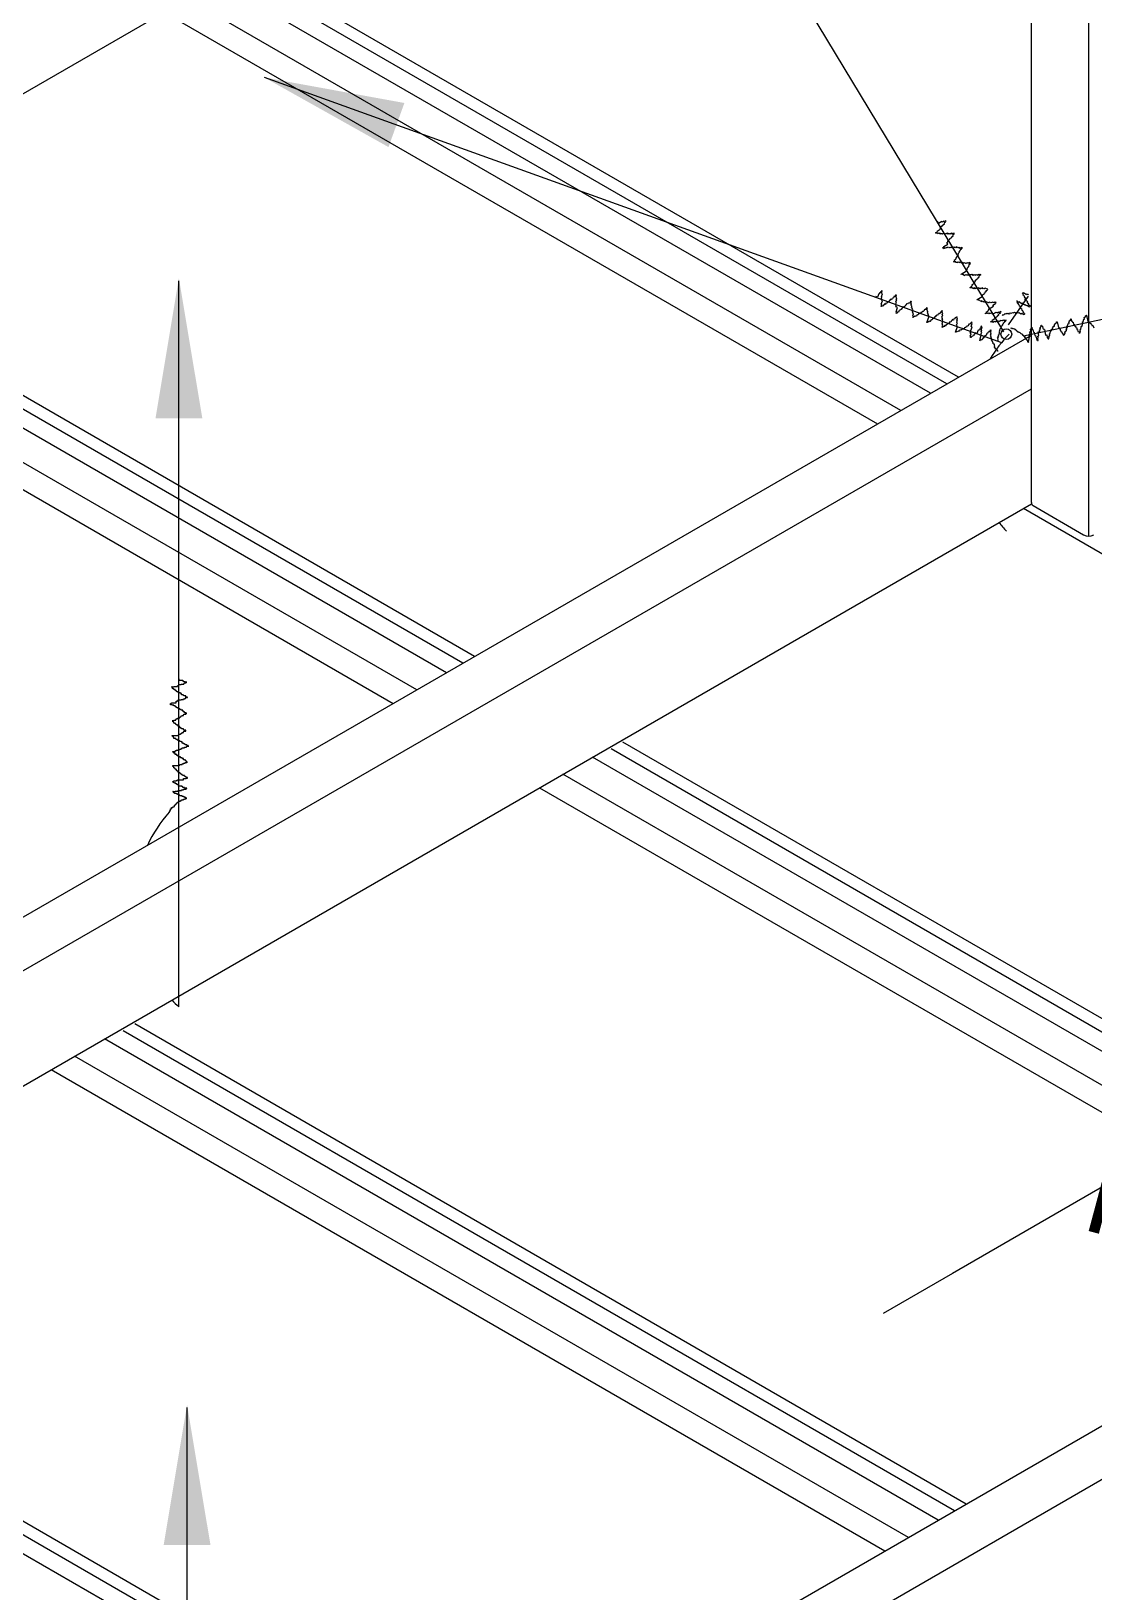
# Model space of a CAD drawing. Header units: inches. Extents: x -16404 to 14624, y -1591 to 16152.
# Drawn here: x -15642.2 to -15596.8, y 2006.3 to 2073.1 of the extents above; entities that cross this region are included whole.
import ezdxf

# ---------------------------------------------------------------- set-up
doc = ezdxf.new("R2010")
doc.units = ezdxf.units.IN
doc.header["$LTSCALE"] = 24
doc.header["$MEASUREMENT"] = 0
doc.linetypes.add('CENTER2', pattern=[1.125, 0.75, -0.125, 0.125, -0.125])
doc.layers.get('0').update_dxf_attribs({"linetype": 'CONTINUOUS'})
for name, color, linetype in [('S-ANNO-DIMS', 2, 'CONTINUOUS'), ('S-ARCH', 1, 'CONTINUOUS'), ('S-GRID', 1, 'CENTER2')]:
    doc.layers.add(name, color=color, linetype=linetype)
doc.styles.add('Arial', font='arial.ttf', dxfattribs={"width": 0.85})
doc.dimstyles.new('DIM-24', dxfattribs={"dimscale": 24, "dimtxt": 0.09375, "dimasz": 0.109375, "dimexe": 0.0625, "dimexo": 0.0625, "dimgap": 0.0625, "dimtad": 1, "dimdec": 4, "dimzin": 11, "dimdsep": 46, "dimlunit": 4, "dimtxsty": 'Arial', "dimblk": 'ARCHTICK', "dimcen": 0.125, "dimclrd": 256, "dimclre": 256, "dimclrt": 4, "dimadec": 0, "dimazin": 0, "dimtfac": 0.75, "dimtdec": 4, "dimtofl": 0, "dimtmove": 0, "dimatfit": 3, "dimldrblk": 'ARCHTICK', "dimfxl": 1, "dimfrac": 1, "dimtolj": 1, "dimtzin": 11, "dimarcsym": 0})

# ---------------------------------------------------------------- blocks, each defined once
blk = doc.blocks.new('ST-ARROW')
blk.add_solid([(-1, -0.167), (-1, 0.167), (0, 0)])
blk = doc.blocks.new('_ARCHTICK')
at = {"color": 0, "linetype": 'ByBlock', "const_width": 0.15}
blk.add_lwpolyline([(-0.5, -0.5), (0.5, 0.5)], dxfattribs=at)

msp = doc.modelspace()

# ---------------------------------------------------------------- linework, layer by layer
at = {"layer": 'S-ARCH'}
for p, q in [((-15599.45761, 2052.91179), (-15599.45761, 2109.45273)), ((-15597.00387, 2051.47878), (-15597.00387, 2108.01972)), ((-15602.57054, 2058.2791), (-15638.33961, 2078.93038)), ((-15603.07054, 2057.99043), (-15638.83961, 2078.64171)), ((-15603.77418, 2057.58418), (-15638.83961, 2077.82921)), ((-15605.04361, 2056.85127), (-15638.58961, 2076.21906)), ((-15639.58961, 2075.64171), (-15606.04361, 2056.27392)), ((-15623.26872, 2046.329), (-15658.98193, 2066.94803)), ((-15623.76872, 2046.04033), (-15659.48193, 2066.65936)), ((-15624.47237, 2045.63408), (-15659.48193, 2065.84686)), ((-15625.7418, 2044.90117), (-15659.23193, 2064.23671)), ((-15660.23193, 2063.65936), (-15626.7418, 2044.32382)), ((-15708.63765, 1948.65635), (-15514.5118, 2060.73496)), ((-15706.79735, 1947.4231), (-15512.57774, 2059.55584)), ((-15674.32952, 2016.84904), (-15599.45761, 2060.07635)), ((-15674.32952, 2014.55328), (-15599.45761, 2057.7806)), ((-15674.32952, 2009.63253), (-15599.45761, 2052.85985)), ((-15599.79394, 2052.66567), (-15564.14108, 2032.08148)), ((-15599.38544, 2052.78679), (-15597.22038, 2051.53679)), ((-15581.86619, 2021.84789), (-15617.42378, 2042.37707)), ((-15581.36619, 2022.13656), (-15616.92378, 2042.66575)), ((-15582.56983, 2021.44164), (-15618.22269, 2042.02582)), ((-15583.83926, 2020.70873), (-15619.49212, 2041.29292)), ((-15620.49212, 2040.71557), (-15584.83926, 2020.13138)), ((-15602.74297, 2009.79467), (-15638.30056, 2030.32386)), ((-15602.24297, 2010.08335), (-15637.80056, 2030.61253)), ((-15603.44661, 2009.38842), (-15639.09947, 2029.97261)), ((-15604.71605, 2008.65552), (-15640.3689, 2029.2397)), ((-15641.3689, 2028.66235), (-15605.71605, 2008.07817)), ((-15623.55282, 1997.7801), (-15659.11041, 2018.30929)), ((-15623.05282, 1998.06878), (-15658.61041, 2018.59796)), ((-15624.25646, 1997.37385), (-15659.90932, 2017.95804))]:
    msp.add_line(p, q, dxfattribs=at)
at = {"layer": 'S-ARCH', "color": 2}
for p, q in [((-15600.63155, 2060.20698), (-15617.89666, 2088.79281)), ((-15600.72187, 2059.73573), (-15632.25345, 2071.08855)), ((-15599.7863, 2060.04238), (-15566.01341, 2067.17426)), ((-15635.91108, 2031.34175), (-15635.91108, 2062.39345)), ((-15600.43612, 2060.51754), (-15599.57278, 2061.73184)), ((-15635.56191, 1983.15847), (-15635.56191, 2014.21017))]:
    msp.add_line(p, q, dxfattribs=at)
for points in [[(-15600.87517, 2059.80463), (-15600.88824, 2059.82626), (-15600.8666, 2059.83933), (-15600.89273, 2059.8826), (-15600.87109, 2059.89567), (-15600.91029, 2059.96058), (-15600.86701, 2059.98672), (-15600.89315, 2060.02999), (-15600.84987, 2060.05613), (-15600.86293, 2060.07776), (-15600.81965, 2060.1039), (-15600.83272, 2060.12554), (-15600.81108, 2060.13861), (-15600.83721, 2060.18188), (-15600.81557, 2060.19495), (-15600.82864, 2060.21658), (-15600.807, 2060.22965), (-15600.82007, 2060.25129), (-15600.79843, 2060.26436), (-15600.81149, 2060.286), (-15600.78985, 2060.29907), (-15600.80292, 2060.3207), (-15600.78128, 2060.33377), (-15600.79435, 2060.35541), (-15600.75107, 2060.38155), (-15600.76413, 2060.40318), (-15600.74249, 2060.41625), (-15600.75556, 2060.43789), (-15600.71228, 2060.46403), (-15600.72535, 2060.48566), (-15600.68207, 2060.5118), (-15600.69513, 2060.53344), (-15600.63021, 2060.57265), (-15600.64328, 2060.59429), (-15600.6, 2060.62042), (-15600.61307, 2060.64206), (-15600.54815, 2060.68127), (-15600.56121, 2060.70291), (-15600.53957, 2060.71598), (-15600.58285, 2060.68984), (-15600.59592, 2060.71147), (-15600.6392, 2060.68533), (-15600.65227, 2060.70697), (-15600.69555, 2060.68083), (-15600.70862, 2060.70246), (-15600.7519, 2060.67632), (-15600.76496, 2060.69795), (-15600.85153, 2060.64567), (-15600.86459, 2060.66731), (-15600.88623, 2060.65424), (-15600.8993, 2060.67588), (-15600.96422, 2060.63666), (-15600.97729, 2060.6583), (-15601.02057, 2060.63216), (-15601.03363, 2060.65379), (-15601.09856, 2060.61458), (-15601.11162, 2060.63622), (-15601.13326, 2060.62315), (-15601.14633, 2060.64478), (-15601.16797, 2060.63172), (-15601.18104, 2060.65335), (-15601.20268, 2060.64028), (-15601.11612, 2060.69256), (-15601.12918, 2060.71419), (-15601.02098, 2060.77955), (-15601.03405, 2060.80118), (-15600.90421, 2060.8796), (-15600.91728, 2060.90124), (-15600.85235, 2060.94045), (-15600.86542, 2060.96208), (-15600.75722, 2061.02743), (-15600.77029, 2061.04907), (-15600.74865, 2061.06214), (-15600.76171, 2061.08378), (-15600.84828, 2061.03149), (-15600.86134, 2061.05313), (-15600.92626, 2061.01392), (-15600.93933, 2061.03555), (-15600.96097, 2061.02248), (-15600.97404, 2061.04412), (-15601.10388, 2060.9657), (-15601.14308, 2061.0306), (-15601.208, 2060.99139), (-15601.22107, 2061.01303), (-15601.26435, 2060.98689), (-15601.27742, 2061.00852), (-15601.3207, 2060.98238), (-15601.33376, 2061.00402), (-15601.3554, 2060.99095), (-15601.36847, 2061.01258), (-15601.41175, 2060.98644), (-15601.42482, 2061.00808), (-15601.38154, 2061.03422), (-15601.39461, 2061.05585), (-15601.30805, 2061.10814), (-15601.32111, 2061.12977), (-15601.27783, 2061.15591), (-15601.2909, 2061.17754), (-15601.0745, 2061.30825), (-15601.10063, 2061.35152), (-15600.99243, 2061.41687), (-15601.0055, 2061.4385), (-15600.96221, 2061.46464), (-15600.97528, 2061.48628), (-15601.01856, 2061.46014), (-15601.03163, 2061.48177), (-15601.07491, 2061.45564), (-15601.08798, 2061.47727), (-15601.10962, 2061.4642), (-15601.12269, 2061.48583), (-15601.18761, 2061.44662), (-15601.20067, 2061.46826), (-15601.22231, 2061.45519), (-15601.23538, 2061.47682), (-15601.27866, 2061.45068), (-15601.29173, 2061.47232), (-15601.31337, 2061.45925), (-15601.32644, 2061.48088), (-15601.34808, 2061.46781), (-15601.36114, 2061.48945), (-15601.40442, 2061.46331), (-15601.43056, 2061.50658), (-15601.47384, 2061.48044), (-15601.48691, 2061.50207), (-15601.50855, 2061.489), (-15601.52161, 2061.51064), (-15601.54325, 2061.49757), (-15601.56939, 2061.54084), (-15601.61267, 2061.5147), (-15601.62574, 2061.53633), (-15601.64738, 2061.52326), (-15601.66044, 2061.5449), (-15601.68208, 2061.53183), (-15601.70822, 2061.5751), (-15601.72986, 2061.56203), (-15601.74292, 2061.58366), (-15601.76457, 2061.57059), (-15601.77763, 2061.59223), (-15601.56123, 2061.72293), (-15601.5743, 2061.74457), (-15601.53102, 2061.77071), (-15601.54408, 2061.79234), (-15601.45752, 2061.84462), (-15601.47059, 2061.86626), (-15601.42731, 2061.8924), (-15601.44038, 2061.91403), (-15601.37545, 2061.95325), (-15601.38852, 2061.97488), (-15601.3236, 2062.01409), (-15601.33667, 2062.03573), (-15601.31503, 2062.0488), (-15601.33667, 2062.03573), (-15601.34973, 2062.05736), (-15601.37138, 2062.04429), (-15601.38444, 2062.06593), (-15601.40608, 2062.05286), (-15601.41915, 2062.07449), (-15601.46243, 2062.04835), (-15601.4755, 2062.06998), (-15601.51878, 2062.04385), (-15601.54491, 2062.08712), (-15601.58819, 2062.06098), (-15601.60126, 2062.08261), (-15601.66618, 2062.0434), (-15601.69231, 2062.08667), (-15601.75724, 2062.04746), (-15601.7703, 2062.0691), (-15601.79194, 2062.05603), (-15601.80501, 2062.07766), (-15601.84829, 2062.05152), (-15601.87443, 2062.09479), (-15601.93935, 2062.05558), (-15601.96548, 2062.09885), (-15602.00876, 2062.07271), (-15602.0349, 2062.11598), (-15602.07818, 2062.08984), (-15602.09124, 2062.11148), (-15602.00468, 2062.16376), (-15602.01775, 2062.18539), (-15601.97447, 2062.21153), (-15601.98754, 2062.23317), (-15601.90097, 2062.28545), (-15601.91404, 2062.30708), (-15601.87076, 2062.33322), (-15601.88383, 2062.35486), (-15601.84055, 2062.381), (-15601.85362, 2062.40263), (-15601.81034, 2062.42877), (-15601.8234, 2062.45041), (-15601.73684, 2062.50269), (-15601.74991, 2062.52433), (-15601.68499, 2062.56354), (-15601.69805, 2062.58517), (-15601.67641, 2062.59824), (-15601.68948, 2062.61988), (-15601.62456, 2062.65909), (-15601.6462, 2062.64602), (-15601.65927, 2062.66765), (-15601.70255, 2062.64151), (-15601.71561, 2062.66315), (-15601.78054, 2062.62394), (-15601.7936, 2062.64557), (-15601.81524, 2062.6325), (-15601.82831, 2062.65414), (-15601.87159, 2062.628), (-15601.88466, 2062.64963), (-15601.92794, 2062.62349), (-15601.95407, 2062.66676), (-15601.99735, 2062.64062), (-15602.01042, 2062.66226), (-15602.0537, 2062.63612), (-15602.06677, 2062.65775), (-15602.13169, 2062.61854), (-15602.14476, 2062.64018), (-15602.1664, 2062.62711), (-15602.17946, 2062.64874), (-15602.22274, 2062.6226), (-15602.23581, 2062.64424), (-15602.25745, 2062.63117), (-15602.27052, 2062.6528), (-15602.33544, 2062.61359), (-15602.36157, 2062.65686), (-15602.38321, 2062.64379), (-15602.39628, 2062.66543), (-15602.41792, 2062.65236), (-15602.43099, 2062.67399), (-15602.45263, 2062.66092), (-15602.4657, 2062.68256), (-15602.22765, 2062.82633), (-15602.24072, 2062.84796), (-15602.21908, 2062.86103), (-15602.23215, 2062.88267), (-15602.18887, 2062.90881), (-15602.20193, 2062.93045), (-15602.18029, 2062.94352), (-15602.19336, 2062.96515), (-15602.15008, 2062.99129), (-15602.16315, 2063.01293), (-15602.11987, 2063.03907), (-15602.13293, 2063.0607), (-15602.11129, 2063.07377), (-15602.12436, 2063.09541), (-15602.05944, 2063.13462), (-15602.08557, 2063.17789), (-15602.1505, 2063.13868), (-15602.16356, 2063.16031), (-15602.1852, 2063.14724), (-15602.19827, 2063.16888), (-15602.26319, 2063.12967), (-15602.27626, 2063.1513), (-15602.2979, 2063.13823), (-15602.31096, 2063.15987), (-15602.35425, 2063.13373), (-15602.38038, 2063.177), (-15602.42366, 2063.15086), (-15602.43673, 2063.17249), (-15602.45837, 2063.15942), (-15602.47143, 2063.18106), (-15602.49308, 2063.16799), (-15602.50614, 2063.18962), (-15602.54942, 2063.16348), (-15602.56249, 2063.18512), (-15602.58413, 2063.17205), (-15602.5972, 2063.19368), (-15602.64048, 2063.16754), (-15602.65355, 2063.18918), (-15602.67519, 2063.17611), (-15602.70132, 2063.21938), (-15602.7446, 2063.19324), (-15602.77074, 2063.23651), (-15602.79237, 2063.22344), (-15602.72745, 2063.26265), (-15602.74052, 2063.28428), (-15602.6756, 2063.3235), (-15602.68867, 2063.34513), (-15602.66703, 2063.3582), (-15602.68009, 2063.37983), (-15602.63681, 2063.40597), (-15602.64988, 2063.42761), (-15602.6066, 2063.45375), (-15602.61967, 2063.47539), (-15602.57639, 2063.50153), (-15602.58946, 2063.52316), (-15602.56781, 2063.53623), (-15602.58088, 2063.55787), (-15602.55924, 2063.57094), (-15602.57231, 2063.59257), (-15602.52903, 2063.61871), (-15602.5421, 2063.64035), (-15602.49881, 2063.66649), (-15602.51188, 2063.68812), (-15602.49024, 2063.70119), (-15602.50331, 2063.72283), (-15602.43839, 2063.76204), (-15602.45145, 2063.78367), (-15602.40817, 2063.80981), (-15602.42981, 2063.79674), (-15602.44288, 2063.81838), (-15602.5078, 2063.77917), (-15602.53394, 2063.82244), (-15602.57722, 2063.7963), (-15602.59028, 2063.81793), (-15602.61192, 2063.80486), (-15602.63806, 2063.84814), (-15602.70298, 2063.80892), (-15602.71605, 2063.83056), (-15602.75933, 2063.80442), (-15602.7724, 2063.82606), (-15602.81568, 2063.79992), (-15602.84181, 2063.84318), (-15602.90673, 2063.80397), (-15602.9198, 2063.82561), (-15602.96308, 2063.79947), (-15602.97614, 2063.82111), (-15602.99779, 2063.80803), (-15603.01085, 2063.82967), (-15603.05413, 2063.80353), (-15603.0672, 2063.82516), (-15603.13212, 2063.78595), (-15603.14519, 2063.80759), (-15603.21011, 2063.76838), (-15603.23624, 2063.81165), (-15603.19296, 2063.83779), (-15603.20603, 2063.85942), (-15603.03291, 2063.96399), (-15603.07211, 2064.02889), (-15603.02883, 2064.05503), (-15603.0419, 2064.07667), (-15603.02025, 2064.08974), (-15603.03332, 2064.11137), (-15602.92512, 2064.17672), (-15602.93819, 2064.19836), (-15602.85163, 2064.25064), (-15602.86469, 2064.27227), (-15602.79977, 2064.31149), (-15602.81284, 2064.33312), (-15602.7912, 2064.34619), (-15602.80427, 2064.36783), (-15602.73935, 2064.40704), (-15602.75241, 2064.42867), (-15602.81733, 2064.38946), (-15602.84347, 2064.43273), (-15602.90839, 2064.39352), (-15602.92146, 2064.41516), (-15602.96474, 2064.38902), (-15602.9778, 2064.41065), (-15603.02109, 2064.38451), (-15603.04722, 2064.42778), (-15603.0905, 2064.40164), (-15603.10357, 2064.42328), (-15603.16849, 2064.38407), (-15603.18155, 2064.4057), (-15603.20319, 2064.39263), (-15603.21626, 2064.41427), (-15603.25954, 2064.38813), (-15603.27261, 2064.40976), (-15603.29425, 2064.39669), (-15603.30732, 2064.41833), (-15603.3506, 2064.39219), (-15603.37673, 2064.43546), (-15603.42001, 2064.40932), (-15603.43308, 2064.43095), (-15603.47636, 2064.40481), (-15603.48943, 2064.42645), (-15603.51107, 2064.41338), (-15603.5372, 2064.45665), (-15603.55884, 2064.44358), (-15603.47228, 2064.49586), (-15603.48535, 2064.51749), (-15603.35551, 2064.59591), (-15603.36857, 2064.61755), (-15603.34693, 2064.63062), (-15603.36, 2064.65225), (-15603.31672, 2064.67839), (-15603.32979, 2064.70003), (-15603.26487, 2064.73924), (-15603.27793, 2064.76087), (-15603.16973, 2064.82622), (-15603.1828, 2064.84786), (-15603.16116, 2064.86093), (-15603.17423, 2064.88257), (-15603.10931, 2064.92178), (-15603.12237, 2064.94341), (-15603.10073, 2064.95648), (-15603.16565, 2064.91727), (-15603.17872, 2064.93891), (-15603.222, 2064.91277), (-15603.23507, 2064.9344), (-15603.27835, 2064.90826), (-15603.29141, 2064.9299), (-15603.42126, 2064.85148), (-15603.46046, 2064.91638), (-15603.47248, 2064.90912)], [(-15600.87908, 2059.38365), (-15600.90286, 2059.39221), (-15600.8943, 2059.416), (-15600.94186, 2059.43312), (-15600.9333, 2059.45691), (-15601.00464, 2059.48259), (-15600.98751, 2059.53017), (-15601.03507, 2059.54729), (-15601.01794, 2059.59486), (-15601.04172, 2059.60342), (-15601.0246, 2059.651), (-15601.04838, 2059.65956), (-15601.03981, 2059.68335), (-15601.08737, 2059.70047), (-15601.07881, 2059.72426), (-15601.10259, 2059.73282), (-15601.09403, 2059.75661), (-15601.11781, 2059.76517), (-15601.10924, 2059.78895), (-15601.13302, 2059.79752), (-15601.12446, 2059.8213), (-15601.14824, 2059.82986), (-15601.13968, 2059.85365), (-15601.16346, 2059.86221), (-15601.14633, 2059.90979), (-15601.17011, 2059.91835), (-15601.16155, 2059.94213), (-15601.18533, 2059.9507), (-15601.1682, 2059.99827), (-15601.19198, 2060.00683), (-15601.17485, 2060.0544), (-15601.19863, 2060.06296), (-15601.17294, 2060.13432), (-15601.19672, 2060.14289), (-15601.17959, 2060.19046), (-15601.20337, 2060.19902), (-15601.17768, 2060.27038), (-15601.20146, 2060.27894), (-15601.1929, 2060.30273), (-15601.21002, 2060.25516), (-15601.2338, 2060.26372), (-15601.25093, 2060.21614), (-15601.27472, 2060.22471), (-15601.29184, 2060.17714), (-15601.31562, 2060.1857), (-15601.33275, 2060.13812), (-15601.35653, 2060.14669), (-15601.39079, 2060.05154), (-15601.41457, 2060.0601), (-15601.42313, 2060.03632), (-15601.44692, 2060.04488), (-15601.47261, 2059.97352), (-15601.49639, 2059.98208), (-15601.51352, 2059.93451), (-15601.5373, 2059.94307), (-15601.56299, 2059.87171), (-15601.58677, 2059.88028), (-15601.59533, 2059.85649), (-15601.61912, 2059.86505), (-15601.62768, 2059.84127), (-15601.65146, 2059.84983), (-15601.66002, 2059.82604), (-15601.62577, 2059.92119), (-15601.64955, 2059.92975), (-15601.60673, 2060.04868), (-15601.63051, 2060.05724), (-15601.57912, 2060.19996), (-15601.6029, 2060.20852), (-15601.57721, 2060.27988), (-15601.60099, 2060.28844), (-15601.55817, 2060.40737), (-15601.58195, 2060.41594), (-15601.57339, 2060.43972), (-15601.59717, 2060.44829), (-15601.63143, 2060.35314), (-15601.65521, 2060.3617), (-15601.6809, 2060.29034), (-15601.70468, 2060.29891), (-15601.71324, 2060.27512), (-15601.73702, 2060.28368), (-15601.78841, 2060.14096), (-15601.85975, 2060.16665), (-15601.88544, 2060.09529), (-15601.90922, 2060.10385), (-15601.92635, 2060.05628), (-15601.95013, 2060.06484), (-15601.96726, 2060.01727), (-15601.99104, 2060.02583), (-15601.99961, 2060.00205), (-15602.02339, 2060.01061), (-15602.04052, 2059.96304), (-15602.0643, 2059.9716), (-15602.04717, 2060.01917), (-15602.07095, 2060.02773), (-15602.03669, 2060.12288), (-15602.06047, 2060.13144), (-15602.04334, 2060.17901), (-15602.06712, 2060.18757), (-15601.98148, 2060.42544), (-15602.02905, 2060.44256), (-15601.98622, 2060.56149), (-15602.01001, 2060.57006), (-15601.99288, 2060.61763), (-15602.01666, 2060.62619), (-15602.03379, 2060.57862), (-15602.05757, 2060.58718), (-15602.0747, 2060.53961), (-15602.09848, 2060.54817), (-15602.10704, 2060.52438), (-15602.13082, 2060.53294), (-15602.15651, 2060.46159), (-15602.18029, 2060.47015), (-15602.18886, 2060.44636), (-15602.21264, 2060.45492), (-15602.22977, 2060.40735), (-15602.25355, 2060.41591), (-15602.26211, 2060.39213), (-15602.28589, 2060.40069), (-15602.29446, 2060.3769), (-15602.31824, 2060.38546), (-15602.33536, 2060.33789), (-15602.38293, 2060.35502), (-15602.40006, 2060.30744), (-15602.42384, 2060.31601), (-15602.4324, 2060.29222), (-15602.45618, 2060.30078), (-15602.46474, 2060.277), (-15602.51231, 2060.29412), (-15602.52944, 2060.24655), (-15602.55322, 2060.25511), (-15602.56178, 2060.23132), (-15602.58556, 2060.23989), (-15602.59412, 2060.2161), (-15602.64169, 2060.23323), (-15602.65025, 2060.20944), (-15602.67403, 2060.218), (-15602.68259, 2060.19421), (-15602.70638, 2060.20278), (-15602.62074, 2060.44064), (-15602.64452, 2060.4492), (-15602.62739, 2060.49677), (-15602.65117, 2060.50534), (-15602.61691, 2060.60048), (-15602.64069, 2060.60904), (-15602.62356, 2060.65662), (-15602.64734, 2060.66518), (-15602.62165, 2060.73654), (-15602.64543, 2060.7451), (-15602.61974, 2060.81646), (-15602.64352, 2060.82502), (-15602.63496, 2060.84881), (-15602.64352, 2060.82502), (-15602.6673, 2060.83358), (-15602.67586, 2060.8098), (-15602.69965, 2060.81836), (-15602.70821, 2060.79457), (-15602.73199, 2060.80313), (-15602.74912, 2060.75556), (-15602.7729, 2060.76412), (-15602.79003, 2060.71655), (-15602.83759, 2060.73368), (-15602.85472, 2060.6861), (-15602.8785, 2060.69466), (-15602.90419, 2060.62331), (-15602.95175, 2060.64043), (-15602.97744, 2060.56907), (-15603.00123, 2060.57763), (-15603.00979, 2060.55385), (-15603.03357, 2060.56241), (-15603.0507, 2060.51484), (-15603.09826, 2060.53196), (-15603.12395, 2060.4606), (-15603.17151, 2060.47773), (-15603.18864, 2060.43015), (-15603.23621, 2060.44728), (-15603.25333, 2060.39971), (-15603.27711, 2060.40827), (-15603.24286, 2060.50341), (-15603.26664, 2060.51198), (-15603.24951, 2060.55955), (-15603.27329, 2060.56811), (-15603.23903, 2060.66326), (-15603.26281, 2060.67182), (-15603.24569, 2060.71939), (-15603.26947, 2060.72795), (-15603.25234, 2060.77553), (-15603.27612, 2060.78409), (-15603.25899, 2060.83166), (-15603.28277, 2060.84022), (-15603.24851, 2060.93537), (-15603.2723, 2060.94393), (-15603.2466, 2061.01529), (-15603.27038, 2061.02385), (-15603.26182, 2061.04764), (-15603.2856, 2061.0562), (-15603.25991, 2061.12756), (-15603.26847, 2061.10377), (-15603.29225, 2061.11233), (-15603.30938, 2061.06476), (-15603.33316, 2061.07332), (-15603.35885, 2061.00196), (-15603.38263, 2061.01053), (-15603.3912, 2060.98674), (-15603.41498, 2060.9953), (-15603.43211, 2060.94773), (-15603.45589, 2060.95629), (-15603.47302, 2060.90872), (-15603.52058, 2060.92584), (-15603.53771, 2060.87827), (-15603.56149, 2060.88683), (-15603.57862, 2060.83926), (-15603.6024, 2060.84782), (-15603.62809, 2060.77646), (-15603.65187, 2060.78503), (-15603.66043, 2060.76124), (-15603.68421, 2060.7698), (-15603.70134, 2060.72223), (-15603.72512, 2060.73079), (-15603.73369, 2060.70701), (-15603.75747, 2060.71557), (-15603.78316, 2060.64421), (-15603.83072, 2060.66133), (-15603.83929, 2060.63755), (-15603.86307, 2060.64611), (-15603.87163, 2060.62232), (-15603.89541, 2060.63088), (-15603.90398, 2060.6071), (-15603.92776, 2060.61566), (-15603.83355, 2060.87731), (-15603.85733, 2060.88587), (-15603.84877, 2060.90966), (-15603.87255, 2060.91822), (-15603.85542, 2060.96579), (-15603.8792, 2060.97436), (-15603.87064, 2060.99814), (-15603.89442, 2061.0067), (-15603.87729, 2061.05428), (-15603.90107, 2061.06284), (-15603.88394, 2061.11041), (-15603.90772, 2061.11897), (-15603.89916, 2061.14276), (-15603.92294, 2061.15132), (-15603.89725, 2061.22268), (-15603.94481, 2061.2398), (-15603.9705, 2061.16844), (-15603.99428, 2061.17701), (-15604.00284, 2061.15322), (-15604.02663, 2061.16178), (-15604.05232, 2061.09042), (-15604.0761, 2061.09899), (-15604.08466, 2061.0752), (-15604.10844, 2061.08376), (-15604.12557, 2061.03619), (-15604.17313, 2061.05331), (-15604.19026, 2061.00574), (-15604.21404, 2061.0143), (-15604.22261, 2060.99052), (-15604.24639, 2060.99908), (-15604.25495, 2060.97529), (-15604.27873, 2060.98385), (-15604.29586, 2060.93628), (-15604.31964, 2060.94485), (-15604.32821, 2060.92106), (-15604.35199, 2060.92962), (-15604.36912, 2060.88205), (-15604.3929, 2060.89061), (-15604.40146, 2060.86682), (-15604.44902, 2060.88395), (-15604.46615, 2060.83638), (-15604.51371, 2060.8535), (-15604.52227, 2060.82971), (-15604.49658, 2060.90107), (-15604.52036, 2060.90964), (-15604.49467, 2060.981), (-15604.51845, 2060.98956), (-15604.50989, 2061.01334), (-15604.53367, 2061.02191), (-15604.51654, 2061.06948), (-15604.54032, 2061.07804), (-15604.52319, 2061.12561), (-15604.54697, 2061.13417), (-15604.52985, 2061.18175), (-15604.55363, 2061.19031), (-15604.54506, 2061.2141), (-15604.56884, 2061.22266), (-15604.56028, 2061.24644), (-15604.58406, 2061.25501), (-15604.56693, 2061.30258), (-15604.59071, 2061.31114), (-15604.57358, 2061.35871), (-15604.59736, 2061.36728), (-15604.5888, 2061.39106), (-15604.61258, 2061.39962), (-15604.58689, 2061.47098), (-15604.61067, 2061.47954), (-15604.59354, 2061.52712), (-15604.6021, 2061.50333), (-15604.62589, 2061.51189), (-15604.65158, 2061.44053), (-15604.69914, 2061.45766), (-15604.71627, 2061.41009), (-15604.74005, 2061.41865), (-15604.74861, 2061.39486), (-15604.79617, 2061.41199), (-15604.82187, 2061.34063), (-15604.84565, 2061.34919), (-15604.86277, 2061.30162), (-15604.88656, 2061.31018), (-15604.90369, 2061.26261), (-15604.95125, 2061.27973), (-15604.97694, 2061.20837), (-15605.00072, 2061.21693), (-15605.01785, 2061.16936), (-15605.04163, 2061.17793), (-15605.05019, 2061.15414), (-15605.07397, 2061.1627), (-15605.0911, 2061.11513), (-15605.11488, 2061.12369), (-15605.14057, 2061.05233), (-15605.16435, 2061.06089), (-15605.19005, 2060.98953), (-15605.23761, 2061.00666), (-15605.22048, 2061.05423), (-15605.24426, 2061.06279), (-15605.17575, 2061.25308), (-15605.24709, 2061.27877), (-15605.22996, 2061.32634), (-15605.25374, 2061.3349), (-15605.24518, 2061.35869), (-15605.26896, 2061.36725), (-15605.22614, 2061.48618), (-15605.24992, 2061.49475), (-15605.21566, 2061.58989), (-15605.23944, 2061.59845), (-15605.21375, 2061.66981), (-15605.23753, 2061.67838), (-15605.22897, 2061.70216), (-15605.25275, 2061.71072), (-15605.22705, 2061.78208), (-15605.25084, 2061.79064), (-15605.27653, 2061.71929), (-15605.32409, 2061.73641), (-15605.34978, 2061.66505), (-15605.37356, 2061.67361), (-15605.39069, 2061.62604), (-15605.41447, 2061.6346), (-15605.4316, 2061.58703), (-15605.47916, 2061.60415), (-15605.49629, 2061.55658), (-15605.52007, 2061.56515), (-15605.54576, 2061.49379), (-15605.56954, 2061.50235), (-15605.57811, 2061.47856), (-15605.60189, 2061.48712), (-15605.61902, 2061.43955), (-15605.6428, 2061.44811), (-15605.65136, 2061.42433), (-15605.67514, 2061.43289), (-15605.69227, 2061.38532), (-15605.73983, 2061.40244), (-15605.75696, 2061.35487), (-15605.78074, 2061.36343), (-15605.79787, 2061.31586), (-15605.82165, 2061.32442), (-15605.83022, 2061.30063), (-15605.87778, 2061.31776), (-15605.88634, 2061.29397), (-15605.85208, 2061.38912), (-15605.87586, 2061.39768), (-15605.82448, 2061.5404), (-15605.84826, 2061.54896), (-15605.8397, 2061.57275), (-15605.86348, 2061.58131), (-15605.84635, 2061.62888), (-15605.87013, 2061.63744), (-15605.84444, 2061.7088), (-15605.86822, 2061.71736), (-15605.8254, 2061.83629), (-15605.84918, 2061.84486), (-15605.84061, 2061.86864), (-15605.8644, 2061.8772), (-15605.8387, 2061.94856), (-15605.86248, 2061.95712), (-15605.85392, 2061.98091), (-15605.87961, 2061.90955), (-15605.90339, 2061.91812), (-15605.92052, 2061.87054), (-15605.9443, 2061.8791), (-15605.96143, 2061.83153), (-15605.98521, 2061.8401), (-15606.0366, 2061.69738), (-15606.10794, 2061.72306), (-15606.11269, 2061.70985)], [(-15600.71235, 2060.90746), (-15600.69771, 2060.92806), (-15600.6771, 2060.91341), (-15600.64781, 2060.95461), (-15600.62721, 2060.93996), (-15600.58327, 2061.00176), (-15600.54206, 2060.97246), (-15600.51277, 2061.01366), (-15600.47156, 2060.98436), (-15600.45692, 2061.00496), (-15600.41571, 2060.97566), (-15600.40106, 2060.99626), (-15600.38046, 2060.98161), (-15600.35117, 2061.02281), (-15600.33056, 2061.00816), (-15600.31592, 2061.02876), (-15600.29531, 2061.01411), (-15600.28067, 2061.03471), (-15600.26006, 2061.02006), (-15600.24542, 2061.04066), (-15600.22481, 2061.02601), (-15600.21017, 2061.04661), (-15600.18956, 2061.03196), (-15600.17492, 2061.05256), (-15600.13371, 2061.02326), (-15600.11906, 2061.04386), (-15600.09846, 2061.02921), (-15600.08381, 2061.04981), (-15600.0426, 2061.02051), (-15600.02796, 2061.04111), (-15599.98675, 2061.01181), (-15599.9721, 2061.03241), (-15599.91029, 2060.98847), (-15599.89564, 2061.00907), (-15599.85444, 2060.97977), (-15599.83979, 2061.00037), (-15599.77798, 2060.95642), (-15599.76333, 2060.97702), (-15599.74273, 2060.96237), (-15599.78394, 2060.99167), (-15599.76929, 2061.01227), (-15599.8105, 2061.04157), (-15599.79585, 2061.06217), (-15599.83706, 2061.09146), (-15599.82242, 2061.11206), (-15599.86363, 2061.14136), (-15599.84898, 2061.16196), (-15599.9314, 2061.22056), (-15599.91675, 2061.24116), (-15599.93735, 2061.25581), (-15599.92271, 2061.27641), (-15599.98452, 2061.32035), (-15599.96988, 2061.34095), (-15600.01108, 2061.37025), (-15599.99644, 2061.39085), (-15600.05825, 2061.4348), (-15600.04361, 2061.4554), (-15600.06421, 2061.47005), (-15600.04956, 2061.49064), (-15600.07017, 2061.50529), (-15600.05552, 2061.52589), (-15600.07613, 2061.54054), (-15599.99371, 2061.48195), (-15599.97907, 2061.50255), (-15599.87604, 2061.4293), (-15599.8614, 2061.4499), (-15599.73777, 2061.36201), (-15599.72313, 2061.3826), (-15599.66131, 2061.33866), (-15599.64667, 2061.35926), (-15599.54365, 2061.28601), (-15599.529, 2061.30661), (-15599.5084, 2061.29196), (-15599.49375, 2061.31256), (-15599.57617, 2061.37116), (-15599.56152, 2061.39176), (-15599.62333, 2061.4357), (-15599.60869, 2061.4563), (-15599.62929, 2061.47095), (-15599.61465, 2061.49155), (-15599.73827, 2061.57944), (-15599.69434, 2061.64124), (-15599.75615, 2061.68519), (-15599.7415, 2061.70579), (-15599.78271, 2061.73509), (-15599.76807, 2061.75569), (-15599.80927, 2061.78499), (-15599.79463, 2061.80559), (-15599.81523, 2061.82024), (-15599.80059, 2061.84083), (-15599.8418, 2061.87013), (-15599.82715, 2061.89073), (-15599.78594, 2061.86143), (-15599.7713, 2061.88203), (-15599.68888, 2061.82344), (-15599.67423, 2061.84404), (-15599.63303, 2061.81474), (-15599.61838, 2061.83534), (-15599.57278, 2061.80291)], [(-15600.33526, 2060.3755), (-15600.31053, 2060.38072), (-15600.30531, 2060.35599), (-15600.25584, 2060.36643), (-15600.25062, 2060.3417), (-15600.17643, 2060.35736), (-15600.16598, 2060.30789), (-15600.11653, 2060.31834), (-15600.10608, 2060.26887), (-15600.08135, 2060.27409), (-15600.0709, 2060.22462), (-15600.04617, 2060.22984), (-15600.04095, 2060.2051), (-15599.99149, 2060.21555), (-15599.98627, 2060.19081), (-15599.96154, 2060.19604), (-15599.95631, 2060.1713), (-15599.93158, 2060.17652), (-15599.92636, 2060.15179), (-15599.90163, 2060.15701), (-15599.89641, 2060.13227), (-15599.87168, 2060.13749), (-15599.86645, 2060.11276), (-15599.84172, 2060.11798), (-15599.83128, 2060.06851), (-15599.80655, 2060.07373), (-15599.80132, 2060.049), (-15599.77659, 2060.05422), (-15599.76615, 2060.00475), (-15599.74142, 2060.00997), (-15599.73097, 2059.9605), (-15599.70624, 2059.96572), (-15599.69057, 2059.89151), (-15599.66584, 2059.89674), (-15599.65539, 2059.84727), (-15599.63066, 2059.85249), (-15599.61499, 2059.77828), (-15599.59026, 2059.7835), (-15599.58504, 2059.75877), (-15599.59549, 2059.80824), (-15599.57076, 2059.81346), (-15599.58121, 2059.86293), (-15599.55647, 2059.86816), (-15599.56692, 2059.91763), (-15599.54219, 2059.92285), (-15599.55264, 2059.97232), (-15599.52791, 2059.97754), (-15599.5488, 2060.07648), (-15599.52407, 2060.08171), (-15599.52929, 2060.10644), (-15599.50457, 2060.11166), (-15599.52024, 2060.18587), (-15599.49551, 2060.19109), (-15599.50595, 2060.24056), (-15599.48122, 2060.24579), (-15599.49689, 2060.31999), (-15599.47216, 2060.32522), (-15599.47739, 2060.34995), (-15599.45266, 2060.35517), (-15599.45788, 2060.37991), (-15599.43315, 2060.38513), (-15599.43838, 2060.40987), (-15599.41748, 2060.31092), (-15599.39275, 2060.31615), (-15599.36663, 2060.19247), (-15599.3419, 2060.19769), (-15599.31056, 2060.04928), (-15599.28583, 2060.0545), (-15599.27016, 2059.98029), (-15599.24543, 2059.98551), (-15599.21932, 2059.86184), (-15599.19459, 2059.86706), (-15599.18936, 2059.84232), (-15599.16463, 2059.84755), (-15599.18553, 2059.94649), (-15599.1608, 2059.95171), (-15599.17647, 2060.02592), (-15599.15174, 2060.03114), (-15599.15696, 2060.05588), (-15599.13223, 2060.0611), (-15599.16357, 2060.20951), (-15599.08938, 2060.22518), (-15599.10505, 2060.29938), (-15599.08032, 2060.30461), (-15599.09077, 2060.35408), (-15599.06604, 2060.3593), (-15599.07649, 2060.40877), (-15599.05176, 2060.41399), (-15599.05698, 2060.43873), (-15599.03225, 2060.44395), (-15599.0427, 2060.49342), (-15599.01797, 2060.49864), (-15599.00752, 2060.44917), (-15598.98279, 2060.45439), (-15598.9619, 2060.35545), (-15598.93717, 2060.36067), (-15598.92672, 2060.3112), (-15598.90199, 2060.31643), (-15598.84976, 2060.06907), (-15598.8003, 2060.07952), (-15598.77418, 2059.95584), (-15598.74945, 2059.96106), (-15598.739, 2059.91159), (-15598.71427, 2059.91681), (-15598.72472, 2059.96628), (-15598.69999, 2059.9715), (-15598.71044, 2060.02097), (-15598.68571, 2060.0262), (-15598.69093, 2060.05093), (-15598.6662, 2060.05616), (-15598.68187, 2060.13036), (-15598.65714, 2060.13558), (-15598.66237, 2060.16032), (-15598.63764, 2060.16554), (-15598.64808, 2060.21501), (-15598.62335, 2060.22023), (-15598.62858, 2060.24497), (-15598.60385, 2060.25019), (-15598.60907, 2060.27493), (-15598.58434, 2060.28015), (-15598.59479, 2060.32962), (-15598.54533, 2060.34007), (-15598.55578, 2060.38954), (-15598.53105, 2060.39476), (-15598.53627, 2060.4195), (-15598.51154, 2060.42472), (-15598.51676, 2060.44945), (-15598.4673, 2060.4599), (-15598.47775, 2060.50937), (-15598.45302, 2060.51459), (-15598.45824, 2060.53933), (-15598.43351, 2060.54455), (-15598.43874, 2060.56928), (-15598.38928, 2060.57973), (-15598.3945, 2060.60446), (-15598.36977, 2060.60969), (-15598.375, 2060.63442), (-15598.35026, 2060.63964), (-15598.29803, 2060.39229), (-15598.2733, 2060.39751), (-15598.26285, 2060.34804), (-15598.23812, 2060.35326), (-15598.21723, 2060.25432), (-15598.1925, 2060.25954), (-15598.18205, 2060.21007), (-15598.15732, 2060.21529), (-15598.14165, 2060.14109), (-15598.11692, 2060.14631), (-15598.10125, 2060.0721), (-15598.07652, 2060.07732), (-15598.0713, 2060.05259), (-15598.07652, 2060.07732), (-15598.05179, 2060.08255), (-15598.05702, 2060.10728), (-15598.03229, 2060.1125), (-15598.03751, 2060.13724), (-15598.01278, 2060.14246), (-15598.02323, 2060.19193), (-15597.9985, 2060.19716), (-15598.00895, 2060.24663), (-15597.95948, 2060.25707), (-15597.96993, 2060.30654), (-15597.9452, 2060.31177), (-15597.96087, 2060.38597), (-15597.91141, 2060.39641), (-15597.92708, 2060.47062), (-15597.90235, 2060.47584), (-15597.90758, 2060.50058), (-15597.88285, 2060.5058), (-15597.89329, 2060.55527), (-15597.84384, 2060.56572), (-15597.85951, 2060.63992), (-15597.81005, 2060.65037), (-15597.82049, 2060.69984), (-15597.77103, 2060.71028), (-15597.78148, 2060.75976), (-15597.75675, 2060.76498), (-15597.73586, 2060.66604), (-15597.71113, 2060.67126), (-15597.70068, 2060.62179), (-15597.67595, 2060.62701), (-15597.65506, 2060.52807), (-15597.63033, 2060.53329), (-15597.61988, 2060.48382), (-15597.59515, 2060.48904), (-15597.5847, 2060.43957), (-15597.55997, 2060.44479), (-15597.54953, 2060.39532), (-15597.5248, 2060.40054), (-15597.5039, 2060.3016), (-15597.47917, 2060.30682), (-15597.4635, 2060.23262), (-15597.43877, 2060.23784), (-15597.43355, 2060.2131), (-15597.40882, 2060.21832), (-15597.39315, 2060.14412), (-15597.39837, 2060.16885), (-15597.37364, 2060.17408), (-15597.38409, 2060.22355), (-15597.35936, 2060.22877), (-15597.37503, 2060.30298), (-15597.3503, 2060.3082), (-15597.35552, 2060.33293), (-15597.33079, 2060.33816), (-15597.34124, 2060.38763), (-15597.31651, 2060.39285), (-15597.32696, 2060.44232), (-15597.2775, 2060.45277), (-15597.28795, 2060.50224), (-15597.26322, 2060.50746), (-15597.27366, 2060.55693), (-15597.24893, 2060.56215), (-15597.2646, 2060.63636), (-15597.23987, 2060.64158), (-15597.2451, 2060.66632), (-15597.22037, 2060.67154), (-15597.23081, 2060.72101), (-15597.20608, 2060.72623), (-15597.21131, 2060.75097), (-15597.18658, 2060.75619), (-15597.20225, 2060.83039), (-15597.15279, 2060.84084), (-15597.15801, 2060.86557), (-15597.13328, 2060.8708), (-15597.13851, 2060.89553), (-15597.11378, 2060.90076), (-15597.119, 2060.92549), (-15597.09427, 2060.93071), (-15597.03681, 2060.65862), (-15597.01208, 2060.66384), (-15597.00686, 2060.63911), (-15596.98213, 2060.64433), (-15596.97168, 2060.59486), (-15596.94695, 2060.60008), (-15596.94173, 2060.57535), (-15596.917, 2060.58057), (-15596.90655, 2060.5311), (-15596.88182, 2060.53632), (-15596.87138, 2060.48685), (-15596.84665, 2060.49207), (-15596.84142, 2060.46734), (-15596.81669, 2060.47256), (-15596.80102, 2060.39835), (-15596.75156, 2060.4088)], [(-15636.32682, 2039.66534), (-15636.32682, 2039.69061), (-15636.30154, 2039.69061), (-15636.30154, 2039.74117), (-15636.27626, 2039.74117), (-15636.27626, 2039.81699), (-15636.22569, 2039.81699), (-15636.22569, 2039.86754), (-15636.17513, 2039.86754), (-15636.17513, 2039.89282), (-15636.12457, 2039.89282), (-15636.12457, 2039.91809), (-15636.09929, 2039.91809), (-15636.09929, 2039.96864), (-15636.07401, 2039.96864), (-15636.07401, 2039.99392), (-15636.04873, 2039.99392), (-15636.04873, 2040.01919), (-15636.02345, 2040.01919), (-15636.02345, 2040.04447), (-15635.99817, 2040.04447), (-15635.99817, 2040.06974), (-15635.97289, 2040.06974), (-15635.97289, 2040.09502), (-15635.92232, 2040.09502), (-15635.92232, 2040.12029), (-15635.89704, 2040.12029), (-15635.89704, 2040.14557), (-15635.84648, 2040.14557), (-15635.84648, 2040.17084), (-15635.79592, 2040.17084), (-15635.79592, 2040.19612), (-15635.72007, 2040.19612), (-15635.72007, 2040.22139), (-15635.66951, 2040.22139), (-15635.66951, 2040.24667), (-15635.59367, 2040.24667), (-15635.59367, 2040.27194), (-15635.56839, 2040.27194), (-15635.61895, 2040.27194), (-15635.61895, 2040.29722), (-15635.66951, 2040.29722), (-15635.66951, 2040.32249), (-15635.72007, 2040.32249), (-15635.72007, 2040.34777), (-15635.77064, 2040.34777), (-15635.77064, 2040.37304), (-15635.87176, 2040.37304), (-15635.87176, 2040.39832), (-15635.89704, 2040.39832), (-15635.89704, 2040.42359), (-15635.97289, 2040.42359), (-15635.97289, 2040.44887), (-15636.02345, 2040.44887), (-15636.02345, 2040.47414), (-15636.09929, 2040.47414), (-15636.09929, 2040.49942), (-15636.12457, 2040.49942), (-15636.12457, 2040.5247), (-15636.14985, 2040.5247), (-15636.14985, 2040.54997), (-15636.17513, 2040.54997), (-15636.07401, 2040.54997), (-15636.07401, 2040.57524), (-15635.9476, 2040.57524), (-15635.9476, 2040.60052), (-15635.79592, 2040.60052), (-15635.79592, 2040.6258), (-15635.72007, 2040.6258), (-15635.72007, 2040.65107), (-15635.59367, 2040.65107), (-15635.59367, 2040.67635), (-15635.56839, 2040.67635), (-15635.56839, 2040.70162), (-15635.66951, 2040.70162), (-15635.66951, 2040.7269), (-15635.74535, 2040.7269), (-15635.74535, 2040.75217), (-15635.77064, 2040.75217), (-15635.77064, 2040.77745), (-15635.92232, 2040.77745), (-15635.92232, 2040.85327), (-15635.99817, 2040.85327), (-15635.99817, 2040.87855), (-15636.04873, 2040.87855), (-15636.04873, 2040.90382), (-15636.09929, 2040.90382), (-15636.09929, 2040.9291), (-15636.12457, 2040.9291), (-15636.12457, 2040.95437), (-15636.17513, 2040.95437), (-15636.17513, 2040.97965), (-15636.12457, 2040.97965), (-15636.12457, 2041.00492), (-15636.02345, 2041.00492), (-15636.02345, 2041.0302), (-15635.97289, 2041.0302), (-15635.97289, 2041.05547), (-15635.72007, 2041.05547), (-15635.72007, 2041.10602), (-15635.59367, 2041.10602), (-15635.59367, 2041.1313), (-15635.54311, 2041.1313), (-15635.54311, 2041.15657), (-15635.59367, 2041.15657), (-15635.59367, 2041.18185), (-15635.64423, 2041.18185), (-15635.64423, 2041.20712), (-15635.66951, 2041.20712), (-15635.66951, 2041.2324), (-15635.74535, 2041.2324), (-15635.74535, 2041.25767), (-15635.77064, 2041.25767), (-15635.77064, 2041.28295), (-15635.8212, 2041.28295), (-15635.8212, 2041.30823), (-15635.84648, 2041.30823), (-15635.84648, 2041.3335), (-15635.87176, 2041.3335), (-15635.87176, 2041.35877), (-15635.92232, 2041.35877), (-15635.92232, 2041.40933), (-15635.97289, 2041.40933), (-15635.97289, 2041.4346), (-15635.99817, 2041.4346), (-15635.99817, 2041.45987), (-15636.02345, 2041.45987), (-15636.02345, 2041.51043), (-15636.07401, 2041.51043), (-15636.07401, 2041.5357), (-15636.09929, 2041.5357), (-15636.09929, 2041.56098), (-15636.12457, 2041.56098), (-15636.12457, 2041.61153), (-15636.14985, 2041.61153), (-15636.14985, 2041.6368), (-15636.17513, 2041.6368), (-15636.17513, 2041.66208), (-15635.92232, 2041.66208), (-15635.92232, 2041.68735), (-15635.87176, 2041.68735), (-15635.87176, 2041.71263), (-15635.77064, 2041.71263), (-15635.77064, 2041.7379), (-15635.72007, 2041.7379), (-15635.72007, 2041.76318), (-15635.64423, 2041.76318), (-15635.64423, 2041.78845), (-15635.56839, 2041.78845), (-15635.56839, 2041.81373), (-15635.54311, 2041.81373), (-15635.56839, 2041.81373), (-15635.56839, 2041.839), (-15635.59367, 2041.839), (-15635.59367, 2041.86428), (-15635.61895, 2041.86428), (-15635.61895, 2041.88955), (-15635.66951, 2041.88955), (-15635.66951, 2041.91483), (-15635.72007, 2041.91483), (-15635.72007, 2041.96538), (-15635.77064, 2041.96538), (-15635.77064, 2041.99065), (-15635.84648, 2041.99065), (-15635.84648, 2042.0412), (-15635.92232, 2042.0412), (-15635.92232, 2042.06648), (-15635.9476, 2042.06648), (-15635.9476, 2042.09175), (-15635.99817, 2042.09175), (-15635.99817, 2042.1423), (-15636.07401, 2042.1423), (-15636.07401, 2042.19286), (-15636.12457, 2042.19286), (-15636.12457, 2042.24341), (-15636.17513, 2042.24341), (-15636.17513, 2042.26868), (-15636.07401, 2042.26868), (-15636.07401, 2042.29396), (-15636.02345, 2042.29396), (-15636.02345, 2042.31923), (-15635.92232, 2042.31923), (-15635.92232, 2042.34451), (-15635.87176, 2042.34451), (-15635.87176, 2042.36978), (-15635.8212, 2042.36978), (-15635.8212, 2042.39506), (-15635.77064, 2042.39506), (-15635.77064, 2042.42033), (-15635.66951, 2042.42033), (-15635.66951, 2042.44561), (-15635.59367, 2042.44561), (-15635.59367, 2042.47088), (-15635.56839, 2042.47088), (-15635.56839, 2042.49616), (-15635.49255, 2042.49616), (-15635.51783, 2042.49616), (-15635.51783, 2042.52143), (-15635.56839, 2042.52143), (-15635.56839, 2042.54671), (-15635.64423, 2042.54671), (-15635.64423, 2042.57198), (-15635.66951, 2042.57198), (-15635.66951, 2042.59726), (-15635.72007, 2042.59726), (-15635.72007, 2042.62253), (-15635.77064, 2042.62253), (-15635.77064, 2042.67308), (-15635.8212, 2042.67308), (-15635.8212, 2042.69836), (-15635.87176, 2042.69836), (-15635.87176, 2042.72363), (-15635.9476, 2042.72363), (-15635.9476, 2042.74891), (-15635.97289, 2042.74891), (-15635.97289, 2042.77418), (-15636.02345, 2042.77418), (-15636.02345, 2042.79946), (-15636.04873, 2042.79946), (-15636.04873, 2042.82473), (-15636.12457, 2042.82473), (-15636.12457, 2042.87528), (-15636.14985, 2042.87528), (-15636.14985, 2042.90056), (-15636.17513, 2042.90056), (-15636.17513, 2042.92584), (-15636.20041, 2042.92584), (-15636.20041, 2042.95111), (-15635.92232, 2042.95111), (-15635.92232, 2042.97639), (-15635.89704, 2042.97639), (-15635.89704, 2043.00166), (-15635.84648, 2043.00166), (-15635.84648, 2043.02694), (-15635.8212, 2043.02694), (-15635.8212, 2043.05221), (-15635.77064, 2043.05221), (-15635.77064, 2043.07749), (-15635.72007, 2043.07749), (-15635.72007, 2043.10276), (-15635.69479, 2043.10276), (-15635.69479, 2043.12804), (-15635.61895, 2043.12804), (-15635.61895, 2043.17859), (-15635.69479, 2043.17859), (-15635.69479, 2043.20386), (-15635.72007, 2043.20386), (-15635.72007, 2043.22914), (-15635.79592, 2043.22914), (-15635.79592, 2043.25441), (-15635.8212, 2043.25441), (-15635.8212, 2043.27969), (-15635.87176, 2043.27969), (-15635.87176, 2043.33024), (-15635.92232, 2043.33024), (-15635.92232, 2043.35551), (-15635.9476, 2043.35551), (-15635.9476, 2043.38079), (-15635.97289, 2043.38079), (-15635.97289, 2043.40606), (-15636.02345, 2043.40606), (-15636.02345, 2043.43134), (-15636.04873, 2043.43134), (-15636.04873, 2043.45661), (-15636.09929, 2043.45661), (-15636.09929, 2043.48189), (-15636.12457, 2043.48189), (-15636.12457, 2043.53244), (-15636.17513, 2043.53244), (-15636.17513, 2043.58299), (-15636.20041, 2043.58299), (-15636.12457, 2043.58299), (-15636.12457, 2043.60827), (-15636.04873, 2043.60827), (-15636.04873, 2043.63354), (-15636.02345, 2043.63354), (-15636.02345, 2043.65881), (-15635.97289, 2043.65881), (-15635.97289, 2043.68409), (-15635.92232, 2043.68409), (-15635.92232, 2043.70937), (-15635.87176, 2043.70937), (-15635.87176, 2043.73464), (-15635.84648, 2043.73464), (-15635.84648, 2043.75991), (-15635.8212, 2043.75991), (-15635.8212, 2043.78519), (-15635.77064, 2043.78519), (-15635.77064, 2043.81047), (-15635.72007, 2043.81047), (-15635.72007, 2043.83574), (-15635.69479, 2043.83574), (-15635.69479, 2043.86102), (-15635.61895, 2043.86102), (-15635.61895, 2043.88629), (-15635.56839, 2043.88629), (-15635.59367, 2043.88629), (-15635.59367, 2043.91157), (-15635.66951, 2043.91157), (-15635.66951, 2043.96212), (-15635.72007, 2043.96212), (-15635.72007, 2043.98739), (-15635.74535, 2043.98739), (-15635.74535, 2044.03794), (-15635.8212, 2044.03794), (-15635.8212, 2044.06322), (-15635.87176, 2044.06322), (-15635.87176, 2044.08849), (-15635.92232, 2044.08849), (-15635.92232, 2044.13904), (-15635.99817, 2044.13904), (-15635.99817, 2044.16432), (-15636.04873, 2044.16432), (-15636.04873, 2044.18959), (-15636.07401, 2044.18959), (-15636.07401, 2044.21487), (-15636.12457, 2044.21487), (-15636.12457, 2044.24014), (-15636.20041, 2044.24014), (-15636.20041, 2044.26542), (-15636.27626, 2044.26542), (-15636.27626, 2044.31597), (-15636.22569, 2044.31597), (-15636.22569, 2044.34124), (-15636.02345, 2044.34124), (-15636.02345, 2044.41707), (-15635.97289, 2044.41707), (-15635.97289, 2044.44234), (-15635.9476, 2044.44234), (-15635.9476, 2044.46762), (-15635.8212, 2044.46762), (-15635.8212, 2044.4929), (-15635.72007, 2044.4929), (-15635.72007, 2044.51817), (-15635.64423, 2044.51817), (-15635.64423, 2044.54344), (-15635.61895, 2044.54344), (-15635.61895, 2044.56872), (-15635.54311, 2044.56872), (-15635.54311, 2044.594), (-15635.61895, 2044.594), (-15635.61895, 2044.64455), (-15635.69479, 2044.64455), (-15635.69479, 2044.66982), (-15635.74535, 2044.66982), (-15635.74535, 2044.6951), (-15635.79592, 2044.6951), (-15635.79592, 2044.74565), (-15635.84648, 2044.74565), (-15635.84648, 2044.77092), (-15635.92232, 2044.77092), (-15635.92232, 2044.7962), (-15635.9476, 2044.7962), (-15635.9476, 2044.82147), (-15635.99817, 2044.82147), (-15635.99817, 2044.84675), (-15636.02345, 2044.84675), (-15636.02345, 2044.87202), (-15636.07401, 2044.87202), (-15636.07401, 2044.92257), (-15636.12457, 2044.92257), (-15636.12457, 2044.94785), (-15636.17513, 2044.94785), (-15636.17513, 2044.97312), (-15636.20041, 2044.97312), (-15636.20041, 2045.02367), (-15636.22569, 2045.02367), (-15636.12457, 2045.02367), (-15636.12457, 2045.04895), (-15635.97289, 2045.04895), (-15635.97289, 2045.07422), (-15635.9476, 2045.07422), (-15635.9476, 2045.0995), (-15635.89704, 2045.0995), (-15635.89704, 2045.12477), (-15635.8212, 2045.12477), (-15635.8212, 2045.15005), (-15635.69479, 2045.15005), (-15635.69479, 2045.17532), (-15635.66951, 2045.17532), (-15635.66951, 2045.2006), (-15635.59367, 2045.2006), (-15635.59367, 2045.22587), (-15635.56839, 2045.22587), (-15635.64423, 2045.22587), (-15635.64423, 2045.25115), (-15635.69479, 2045.25115), (-15635.69479, 2045.27643), (-15635.74535, 2045.27643), (-15635.74535, 2045.3017), (-15635.89704, 2045.3017), (-15635.89704, 2045.37753), (-15635.91108, 2045.37753)]]:
    msp.add_lwpolyline(points, dxfattribs=at)
msp.add_circle((-15600.52709, 2060.11148), 0.23057, dxfattribs=at)
at = {"layer": 'S-ARCH'}
for centre, radius, start, end in [((-15595.95085, 2055.83696), 6.17773, 136.1172879, 148.5833744), ((-15599.31327, 2052.91179), 0.14434, 180, 240), ((-15595.95085, 2055.83696), 6.17773, 217.6732846, 222.2035568), ((-15597.00387, 2051.91179), 0.43301, 240, 300)]:
    msp.add_arc(centre, radius, start, end, dxfattribs=at)
at = {"layer": 'S-ARCH', "color": 2}
for start, end in [(138.3695675, 154.760563), (223.2674935, 227.3491561)]:
    msp.add_arc((-15631.88237, 2035.71515), 5.94619, start, end, dxfattribs=at)
at = {"layer": 'S-GRID', "color": 1}
msp.add_line((-15674.23426, 2052.12368), (-15599.36235, 2095.35099), dxfattribs=at)

# ---------------------------------------------------------------- block references
at = {"layer": 'S-ARCH', "color": 2}
for p, xscale, yscale, zscale, rotation in [((-15632.25345, 2071.08855), 5.999999999999549, 5.999999999999549, 5.999999999999549, 160.1987804510709), ((-15635.91108, 2062.50992), 6, 6, 6, 90), ((-15635.56191, 2014.32664), 6, 6, 6, 90)]:
    msp.add_blockref('ST-ARROW', p, dxfattribs=dict(at, xscale=xscale, yscale=yscale, zscale=zscale, rotation=rotation))

# ---------------------------------------------------------------- leaders
at = {"layer": 'S-ANNO-DIMS'}
msp.add_leader([(-15596.23966, 2023.74953), (-15602.83077, 2019.94415), (-15605.80036, 2018.22966)], dimstyle='DIM-24', override={"dimasz": 0.125}, dxfattribs=at)

doc.saveas('drawing.dxf')
